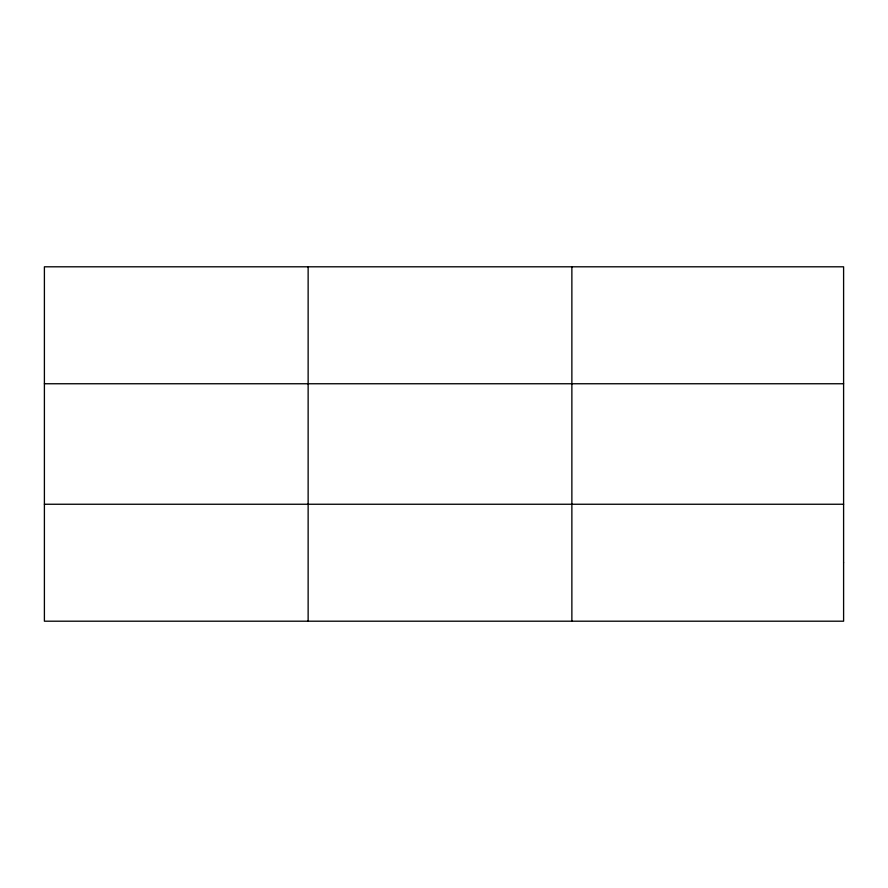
<?xml version="1.0" encoding="UTF-8"?>
<svg xmlns="http://www.w3.org/2000/svg" width="888" height="888" viewBox="0 0 888 888"><rect width="100%" height="100%" fill="white"/><g stroke="black" fill="none" stroke-linecap="round" stroke-linejoin="round"><path stroke-width="1.33" d="M308.136 266.8L308.136 621.2M571.872 266.8L571.872 621.2M44.4 383.749L843.6 383.749M44.4 504.251L843.6 504.251M843.6 562.726L843.6 621.2L44.4 621.2L44.4 266.8L843.6 266.8L843.6 562.726"/></g></svg>
